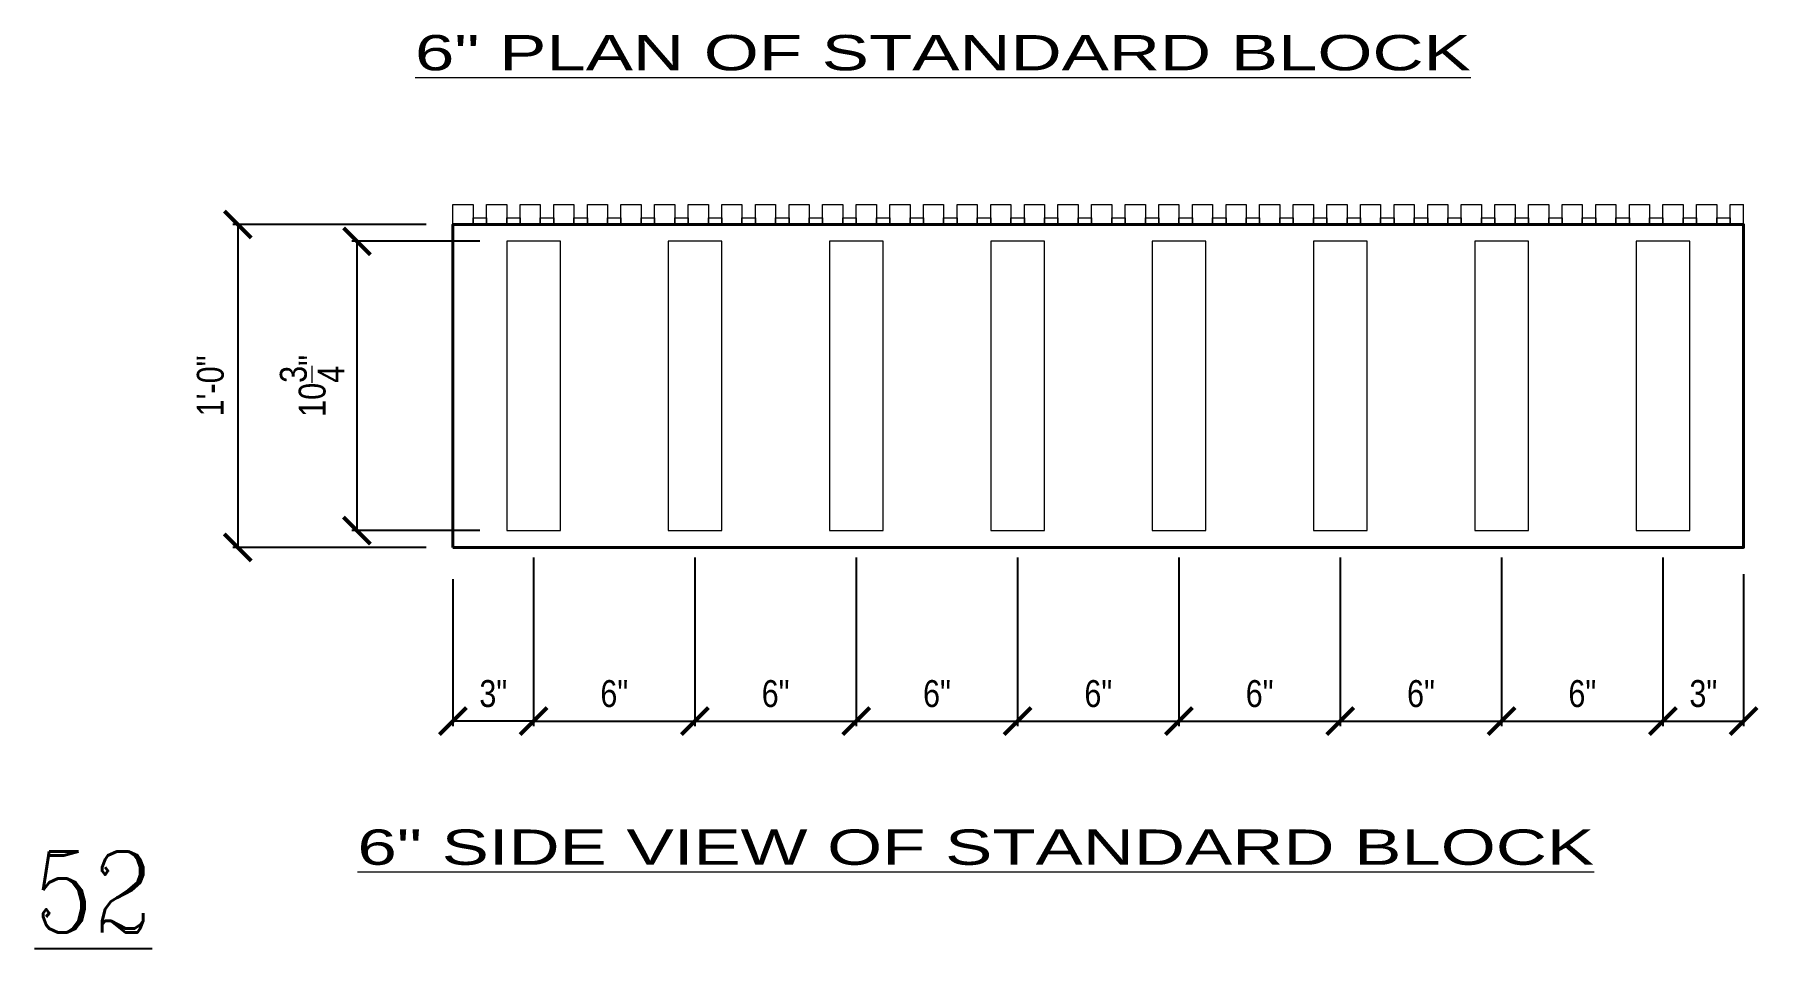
# Model space of a CAD drawing. Header units: inches. Extents: x 11.7 to 82.9, y 7.2 to 96.8.
# Drawn here: x 11.7 to 75.8, y 7.2 to 41.2 of the extents above; entities that cross this region are included whole.
import ezdxf

# ---------------------------------------------------------------- set-up
doc = ezdxf.new("R2010")
doc.units = ezdxf.units.IN
doc.header["$MEASUREMENT"] = 0
doc.layers.get('Defpoints').update_dxf_attribs({"color": 252})
for name, color, linetype, lineweight in [('2GB med', 7, 'Continuous', 20), ('3GB heavy', 1, 'Continuous', 40), ('DIM', 3, 'Continuous', 13), ('GB Dim', 3, 'Continuous', 13)]:
    doc.layers.add(name, color=color, linetype=linetype, lineweight=lineweight)
doc.styles.add('ARCHTITLE', font='archtitl.shx', dxfattribs={"width": 1.2})
doc.styles.add('ARCTEXT', font='arctext.shx', dxfattribs={"width": 0.85})
doc.styles.add('RomanC', font='romanc.shx', dxfattribs={"width": 0.85, "height": 5})
doc.dimstyles.new('ARCTEXT 1-1', dxfattribs={"dimscale": 0, "dimtxt": 1, "dimasz": 1, "dimexe": 0.1875, "dimexo": 1, "dimgap": 0.5, "dimtad": 1, "dimdec": 4, "dimzin": 3, "dimdsep": 46, "dimlunit": 4, "dimtxsty": 'ARCTEXT', "dimblk": 'ARCHTICK', "dimcen": 1, "dimclrd": 256, "dimclre": 256, "dimclrt": 256, "dimadec": 0, "dimazin": 0, "dimtfac": 1, "dimtdec": 4, "dimtofl": 0, "dimtmove": 2, "dimatfit": 3, "dimldrblk": 'arrow', "dimfxl": 1, "dimtolj": 1, "dimtzin": 0, "dimarcsym": 0})

# ---------------------------------------------------------------- blocks, each defined once
blk = doc.blocks.new('_ArchTick')
at = {"color": 0, "linetype": 'ByBlock', "const_width": 0.15}
blk.add_lwpolyline([(-0.5, -0.5), (0.5, 0.5)], dxfattribs=at)
blk = doc.blocks.new('*D38')
at = {"layer": 'Defpoints', "color": 0}
for p in [(30.224, 22.715), (36.224, 22.715), (36.224, 15.631)]:
    blk.add_point(p, dxfattribs=at)
at = {"layer": 'GB Dim', "lineweight": -2}
for p, q in [((30.224, 21.715), (30.224, 15.443)), ((36.224, 21.715), (36.224, 15.443)), ((30.224, 15.631), (36.224, 15.631))]:
    blk.add_line(p, q, dxfattribs=at)
at = {"layer": 'GB Dim', "lineweight": -2, "rotation": 180}
blk.add_blockref('_ArchTick', (30.224, 15.631), dxfattribs=at)
at = {"layer": 'GB Dim', "lineweight": -2}
blk.add_blockref('_ArchTick', (36.224, 15.631), dxfattribs=at)
at = {"layer": 'GB Dim', "insert": (33.224, 16.648), "char_height": 1, "attachment_point": 5, "style": 'ARCTEXT'}
blk.add_mtext('\\A1;6"', dxfattribs=at)
blk = doc.blocks.new('arrow')
at = {"layer": 'DIM'}
blk.add_hatch(color=253, dxfattribs=at).paths.add_polyline_path([(-2, 0.5), (-2, -0.5), (0, 0)])
at = {"layer": 'DIM', "lineweight": 9}
for points in [[(-2, 0.983), (-2, 0.5), (-2.469, 0.617)], [(0.374, 0.094), (0, 0)], [(0.374, -0.094), (0, 0)], [(-2, -0.983), (-2, -0.5), (-2.469, -0.617)]]:
    blk.add_lwpolyline(points, dxfattribs=at)
at = {"layer": 'DIM', "lineweight": 15}
blk.add_lwpolyline([(0, 0), (-2, -0.5), (-2, 0.5), (0, 0)], dxfattribs=at)
blk = doc.blocks.new('*D39')
at = {"layer": 'Defpoints', "color": 0}
for p in [(30.224, 22.715), (27.224, 21.903), (27.224, 15.631)]:
    blk.add_point(p, dxfattribs=at)
at = {"layer": 'GB Dim', "lineweight": -2}
for p, q in [((30.224, 21.715), (30.224, 15.443)), ((27.224, 20.903), (27.224, 15.443)), ((30.224, 15.631), (27.224, 15.631))]:
    blk.add_line(p, q, dxfattribs=at)
at = {"layer": 'GB Dim', "lineweight": -2, "rotation": 180}
blk.add_blockref('_ArchTick', (27.224, 15.631), dxfattribs=at)
at = {"layer": 'GB Dim', "lineweight": -2}
blk.add_blockref('_ArchTick', (30.224, 15.631), dxfattribs=at)
at = {"layer": 'GB Dim', "insert": (28.724, 16.648), "char_height": 1, "attachment_point": 5, "style": 'ARCTEXT'}
blk.add_mtext('\\A1;3"', dxfattribs=at)
blk = doc.blocks.new('*D40')
at = {"layer": 'Defpoints', "color": 0}
for p in [(27.224, 34.09), (19.224, 22.09), (27.224, 22.09)]:
    blk.add_point(p, dxfattribs=at)
at = {"layer": 'GB Dim', "lineweight": -2}
for p, q in [((26.224, 34.09), (19.036, 34.09)), ((19.224, 34.09), (19.224, 22.09)), ((26.224, 22.09), (19.036, 22.09))]:
    blk.add_line(p, q, dxfattribs=at)
for p, rotation in [((19.224, 34.09), 90), ((19.224, 22.09), 270)]:
    blk.add_blockref('_ArchTick', p, dxfattribs=dict(at, rotation=rotation))
at = {"layer": 'GB Dim', "insert": (18.207, 28.09), "char_height": 1, "attachment_point": 5, "rotation": 90, "style": 'ARCTEXT'}
blk.add_mtext('\\A1;1\'-0"', dxfattribs=at)
blk = doc.blocks.new('*D41')
at = {"layer": 'Defpoints', "color": 0}
for p in [(36.224, 22.715), (42.224, 22.715), (42.224, 15.631)]:
    blk.add_point(p, dxfattribs=at)
at = {"layer": 'GB Dim', "lineweight": -2}
for p, q in [((36.224, 21.715), (36.224, 15.443)), ((42.224, 21.715), (42.224, 15.443)), ((36.224, 15.631), (42.224, 15.631))]:
    blk.add_line(p, q, dxfattribs=at)
at = {"layer": 'GB Dim', "lineweight": -2, "rotation": 180}
blk.add_blockref('_ArchTick', (36.224, 15.631), dxfattribs=at)
at = {"layer": 'GB Dim', "lineweight": -2}
blk.add_blockref('_ArchTick', (42.224, 15.631), dxfattribs=at)
at = {"layer": 'GB Dim', "insert": (39.224, 16.648), "char_height": 1, "attachment_point": 5, "style": 'ARCTEXT'}
blk.add_mtext('\\A1;6"', dxfattribs=at)
blk = doc.blocks.new('*D42')
at = {"layer": 'Defpoints', "color": 0}
for p in [(42.224, 22.715), (48.224, 22.715), (48.224, 15.631)]:
    blk.add_point(p, dxfattribs=at)
at = {"layer": 'GB Dim', "lineweight": -2}
for p, q in [((42.224, 21.715), (42.224, 15.443)), ((48.224, 21.715), (48.224, 15.443)), ((42.224, 15.631), (48.224, 15.631))]:
    blk.add_line(p, q, dxfattribs=at)
at = {"layer": 'GB Dim', "lineweight": -2, "rotation": 180}
blk.add_blockref('_ArchTick', (42.224, 15.631), dxfattribs=at)
at = {"layer": 'GB Dim', "lineweight": -2}
blk.add_blockref('_ArchTick', (48.224, 15.631), dxfattribs=at)
at = {"layer": 'GB Dim', "insert": (45.224, 16.648), "char_height": 1, "attachment_point": 5, "style": 'ARCTEXT'}
blk.add_mtext('\\A1;6"', dxfattribs=at)
blk = doc.blocks.new('*D43')
at = {"layer": 'Defpoints', "color": 0}
for p in [(48.224, 22.715), (54.224, 22.715), (54.224, 15.631)]:
    blk.add_point(p, dxfattribs=at)
at = {"layer": 'GB Dim', "lineweight": -2}
for p, q in [((48.224, 21.715), (48.224, 15.443)), ((54.224, 21.715), (54.224, 15.443)), ((48.224, 15.631), (54.224, 15.631))]:
    blk.add_line(p, q, dxfattribs=at)
at = {"layer": 'GB Dim', "lineweight": -2, "rotation": 180}
blk.add_blockref('_ArchTick', (48.224, 15.631), dxfattribs=at)
at = {"layer": 'GB Dim', "lineweight": -2}
blk.add_blockref('_ArchTick', (54.224, 15.631), dxfattribs=at)
at = {"layer": 'GB Dim', "insert": (51.224, 16.648), "char_height": 1, "attachment_point": 5, "style": 'ARCTEXT'}
blk.add_mtext('\\A1;6"', dxfattribs=at)
blk = doc.blocks.new('*D44')
at = {"layer": 'Defpoints', "color": 0}
for p in [(54.224, 22.715), (60.224, 22.715), (60.224, 15.631)]:
    blk.add_point(p, dxfattribs=at)
at = {"layer": 'GB Dim', "lineweight": -2}
for p, q in [((54.224, 21.715), (54.224, 15.443)), ((60.224, 21.715), (60.224, 15.443)), ((54.224, 15.631), (60.224, 15.631))]:
    blk.add_line(p, q, dxfattribs=at)
at = {"layer": 'GB Dim', "lineweight": -2, "rotation": 180}
blk.add_blockref('_ArchTick', (54.224, 15.631), dxfattribs=at)
at = {"layer": 'GB Dim', "lineweight": -2}
blk.add_blockref('_ArchTick', (60.224, 15.631), dxfattribs=at)
at = {"layer": 'GB Dim', "insert": (57.224, 16.648), "char_height": 1, "attachment_point": 5, "style": 'ARCTEXT'}
blk.add_mtext('\\A1;6"', dxfattribs=at)
blk = doc.blocks.new('*D45')
at = {"layer": 'Defpoints', "color": 0}
for p in [(60.224, 22.715), (66.224, 22.715), (66.224, 15.631)]:
    blk.add_point(p, dxfattribs=at)
at = {"layer": 'GB Dim', "lineweight": -2}
for p, q in [((60.224, 21.715), (60.224, 15.443)), ((66.224, 21.715), (66.224, 15.443)), ((60.224, 15.631), (66.224, 15.631))]:
    blk.add_line(p, q, dxfattribs=at)
at = {"layer": 'GB Dim', "lineweight": -2, "rotation": 180}
blk.add_blockref('_ArchTick', (60.224, 15.631), dxfattribs=at)
at = {"layer": 'GB Dim', "lineweight": -2}
blk.add_blockref('_ArchTick', (66.224, 15.631), dxfattribs=at)
at = {"layer": 'GB Dim', "insert": (63.224, 16.648), "char_height": 1, "attachment_point": 5, "style": 'ARCTEXT'}
blk.add_mtext('\\A1;6"', dxfattribs=at)
blk = doc.blocks.new('*D46')
at = {"layer": 'Defpoints', "color": 0}
for p in [(66.224, 22.715), (72.224, 22.715), (72.224, 15.631)]:
    blk.add_point(p, dxfattribs=at)
at = {"layer": 'GB Dim', "lineweight": -2}
for p, q in [((66.224, 21.715), (66.224, 15.443)), ((72.224, 21.715), (72.224, 15.443)), ((66.224, 15.631), (72.224, 15.631))]:
    blk.add_line(p, q, dxfattribs=at)
at = {"layer": 'GB Dim', "lineweight": -2, "rotation": 180}
blk.add_blockref('_ArchTick', (66.224, 15.631), dxfattribs=at)
at = {"layer": 'GB Dim', "lineweight": -2}
blk.add_blockref('_ArchTick', (72.224, 15.631), dxfattribs=at)
at = {"layer": 'GB Dim', "insert": (69.224, 16.648), "char_height": 1, "attachment_point": 5, "style": 'ARCTEXT'}
blk.add_mtext('\\A1;6"', dxfattribs=at)
blk = doc.blocks.new('*D47')
at = {"layer": 'Defpoints', "color": 0}
for p in [(72.224, 22.715), (75.224, 22.09), (75.224, 15.631)]:
    blk.add_point(p, dxfattribs=at)
at = {"layer": 'GB Dim', "lineweight": -2}
for p, q in [((72.224, 21.715), (72.224, 15.443)), ((75.224, 21.09), (75.224, 15.443)), ((72.224, 15.631), (75.224, 15.631))]:
    blk.add_line(p, q, dxfattribs=at)
at = {"layer": 'GB Dim', "lineweight": -2, "rotation": 180}
blk.add_blockref('_ArchTick', (72.224, 15.631), dxfattribs=at)
at = {"layer": 'GB Dim', "lineweight": -2}
blk.add_blockref('_ArchTick', (75.224, 15.631), dxfattribs=at)
at = {"layer": 'GB Dim', "insert": (73.724, 16.648), "char_height": 1, "attachment_point": 5, "style": 'ARCTEXT'}
blk.add_mtext('\\A1;3"', dxfattribs=at)
blk = doc.blocks.new('*D48')
at = {"layer": 'Defpoints', "color": 0}
for p in [(29.224, 33.465), (23.655, 22.715), (29.224, 22.715)]:
    blk.add_point(p, dxfattribs=at)
at = {"layer": 'GB Dim', "lineweight": -2}
for p, q in [((28.224, 33.465), (23.467, 33.465)), ((23.655, 33.465), (23.655, 22.715)), ((28.224, 22.715), (23.467, 22.715))]:
    blk.add_line(p, q, dxfattribs=at)
for p, rotation in [((23.655, 33.465), 90), ((23.655, 22.715), 270)]:
    blk.add_blockref('_ArchTick', p, dxfattribs=dict(at, rotation=rotation))
at = {"layer": 'GB Dim', "insert": (21.988, 28.09), "char_height": 1, "attachment_point": 5, "rotation": 90, "style": 'ARCTEXT'}
blk.add_mtext('\\A1;10{\\H1.000000x;\\S3/4;}"', dxfattribs=at)

msp = doc.modelspace()

# ---------------------------------------------------------------- linework, layer by layer
at = {"layer": '2GB med', "color": 6}
msp.add_line((75.22386, 34.09002), (75.22386, 34.84002), dxfattribs=at)
for points in [[(27.22386, 34.84002), (27.97386, 34.84002), (27.97386, 34.09002), (27.22386, 34.09002)], [(28.47386, 34.84002), (29.22386, 34.84002), (29.22386, 34.09002), (28.47386, 34.09002)], [(29.72386, 34.84002), (30.47386, 34.84002), (30.47386, 34.09002), (29.72386, 34.09002)], [(30.97386, 34.84002), (31.72386, 34.84002), (31.72386, 34.09002), (30.97386, 34.09002)], [(32.22386, 34.84002), (32.97386, 34.84002), (32.97386, 34.09002), (32.22386, 34.09002)], [(33.47386, 34.84002), (34.22386, 34.84002), (34.22386, 34.09002), (33.47386, 34.09002)], [(34.72386, 34.84002), (35.47386, 34.84002), (35.47386, 34.09002), (34.72386, 34.09002)], [(35.97386, 34.84002), (36.72386, 34.84002), (36.72386, 34.09002), (35.97386, 34.09002)], [(37.22386, 34.84002), (37.97386, 34.84002), (37.97386, 34.09002), (37.22386, 34.09002)], [(38.47386, 34.84002), (39.22386, 34.84002), (39.22386, 34.09002), (38.47386, 34.09002)], [(39.72386, 34.84002), (40.47386, 34.84002), (40.47386, 34.09002), (39.72386, 34.09002)], [(40.97386, 34.84002), (41.72386, 34.84002), (41.72386, 34.09002), (40.97386, 34.09002)], [(42.22386, 34.84002), (42.97386, 34.84002), (42.97386, 34.09002), (42.22386, 34.09002)], [(43.47386, 34.84002), (44.22386, 34.84002), (44.22386, 34.09002), (43.47386, 34.09002)], [(44.72386, 34.84002), (45.47386, 34.84002), (45.47386, 34.09002), (44.72386, 34.09002)], [(45.97386, 34.84002), (46.72386, 34.84002), (46.72386, 34.09002), (45.97386, 34.09002)], [(47.22386, 34.84002), (47.97386, 34.84002), (47.97386, 34.09002), (47.22386, 34.09002)], [(48.47386, 34.84002), (49.22386, 34.84002), (49.22386, 34.09002), (48.47386, 34.09002)], [(49.72386, 34.84002), (50.47386, 34.84002), (50.47386, 34.09002), (49.72386, 34.09002)], [(50.97386, 34.84002), (51.72386, 34.84002), (51.72386, 34.09002), (50.97386, 34.09002)], [(52.22386, 34.84002), (52.97386, 34.84002), (52.97386, 34.09002), (52.22386, 34.09002)], [(53.47386, 34.84002), (54.22386, 34.84002), (54.22386, 34.09002), (53.47386, 34.09002)], [(54.72386, 34.84002), (55.47386, 34.84002), (55.47386, 34.09002), (54.72386, 34.09002)], [(55.97386, 34.84002), (56.72386, 34.84002), (56.72386, 34.09002), (55.97386, 34.09002)], [(57.22386, 34.84002), (57.97386, 34.84002), (57.97386, 34.09002), (57.22386, 34.09002)], [(58.47386, 34.84002), (59.22386, 34.84002), (59.22386, 34.09002), (58.47386, 34.09002)], [(59.72386, 34.84002), (60.47386, 34.84002), (60.47386, 34.09002), (59.72386, 34.09002)], [(60.97386, 34.84002), (61.72386, 34.84002), (61.72386, 34.09002), (60.97386, 34.09002)], [(62.22386, 34.84002), (62.97386, 34.84002), (62.97386, 34.09002), (62.22386, 34.09002)], [(63.47386, 34.84002), (64.22386, 34.84002), (64.22386, 34.09002), (63.47386, 34.09002)], [(64.72386, 34.84002), (65.47386, 34.84002), (65.47386, 34.09002), (64.72386, 34.09002)], [(65.97386, 34.84002), (66.72386, 34.84002), (66.72386, 34.09002), (65.97386, 34.09002)], [(67.22386, 34.84002), (67.97386, 34.84002), (67.97386, 34.09002), (67.22386, 34.09002)], [(68.47386, 34.84002), (69.22386, 34.84002), (69.22386, 34.09002), (68.47386, 34.09002)], [(69.72386, 34.84002), (70.47386, 34.84002), (70.47386, 34.09002), (69.72386, 34.09002)], [(70.97386, 34.84002), (71.72386, 34.84002), (71.72386, 34.09002), (70.97386, 34.09002)], [(72.22386, 34.84002), (72.97386, 34.84002), (72.97386, 34.09002), (72.22386, 34.09002)], [(73.47386, 34.84002), (74.22386, 34.84002), (74.22386, 34.09002), (73.47386, 34.09002)], [(27.97386, 34.34002), (28.47386, 34.34002), (28.47386, 34.09002), (27.97386, 34.09002)], [(29.22386, 34.34002), (29.72386, 34.34002), (29.72386, 34.09002), (29.22386, 34.09002)], [(30.47386, 34.34002), (30.97386, 34.34002), (30.97386, 34.09002), (30.47386, 34.09002)], [(31.72386, 34.34002), (32.22386, 34.34002), (32.22386, 34.09002), (31.72386, 34.09002)], [(32.97386, 34.34002), (33.47386, 34.34002), (33.47386, 34.09002), (32.97386, 34.09002)], [(34.22386, 34.34002), (34.72386, 34.34002), (34.72386, 34.09002), (34.22386, 34.09002)], [(35.47386, 34.34002), (35.97386, 34.34002), (35.97386, 34.09002), (35.47386, 34.09002)], [(36.72386, 34.34002), (37.22386, 34.34002), (37.22386, 34.09002), (36.72386, 34.09002)], [(37.97386, 34.34002), (38.47386, 34.34002), (38.47386, 34.09002), (37.97386, 34.09002)], [(39.22386, 34.34002), (39.72386, 34.34002), (39.72386, 34.09002), (39.22386, 34.09002)], [(40.47386, 34.34002), (40.97386, 34.34002), (40.97386, 34.09002), (40.47386, 34.09002)], [(41.72386, 34.34002), (42.22386, 34.34002), (42.22386, 34.09002), (41.72386, 34.09002)], [(42.97386, 34.34002), (43.47386, 34.34002), (43.47386, 34.09002), (42.97386, 34.09002)], [(44.22386, 34.34002), (44.72386, 34.34002), (44.72386, 34.09002), (44.22386, 34.09002)], [(45.47386, 34.34002), (45.97386, 34.34002), (45.97386, 34.09002), (45.47386, 34.09002)], [(46.72386, 34.34002), (47.22386, 34.34002), (47.22386, 34.09002), (46.72386, 34.09002)], [(47.97386, 34.34002), (48.47386, 34.34002), (48.47386, 34.09002), (47.97386, 34.09002)], [(49.22386, 34.34002), (49.72386, 34.34002), (49.72386, 34.09002), (49.22386, 34.09002)], [(50.47386, 34.34002), (50.97386, 34.34002), (50.97386, 34.09002), (50.47386, 34.09002)], [(51.72386, 34.34002), (52.22386, 34.34002), (52.22386, 34.09002), (51.72386, 34.09002)], [(52.97386, 34.34002), (53.47386, 34.34002), (53.47386, 34.09002), (52.97386, 34.09002)], [(54.22386, 34.34002), (54.72386, 34.34002), (54.72386, 34.09002), (54.22386, 34.09002)], [(55.47386, 34.34002), (55.97386, 34.34002), (55.97386, 34.09002), (55.47386, 34.09002)], [(56.72386, 34.34002), (57.22386, 34.34002), (57.22386, 34.09002), (56.72386, 34.09002)], [(57.97386, 34.34002), (58.47386, 34.34002), (58.47386, 34.09002), (57.97386, 34.09002)], [(59.22386, 34.34002), (59.72386, 34.34002), (59.72386, 34.09002), (59.22386, 34.09002)], [(60.47386, 34.34002), (60.97386, 34.34002), (60.97386, 34.09002), (60.47386, 34.09002)], [(61.72386, 34.34002), (62.22386, 34.34002), (62.22386, 34.09002), (61.72386, 34.09002)], [(62.97386, 34.34002), (63.47386, 34.34002), (63.47386, 34.09002), (62.97386, 34.09002)], [(64.22386, 34.34002), (64.72386, 34.34002), (64.72386, 34.09002), (64.22386, 34.09002)], [(65.47386, 34.34002), (65.97386, 34.34002), (65.97386, 34.09002), (65.47386, 34.09002)], [(66.72386, 34.34002), (67.22386, 34.34002), (67.22386, 34.09002), (66.72386, 34.09002)], [(67.97386, 34.34002), (68.47386, 34.34002), (68.47386, 34.09002), (67.97386, 34.09002)], [(69.22386, 34.34002), (69.72386, 34.34002), (69.72386, 34.09002), (69.22386, 34.09002)], [(70.47386, 34.34002), (70.97386, 34.34002), (70.97386, 34.09002), (70.47386, 34.09002)], [(71.72386, 34.34002), (72.22386, 34.34002), (72.22386, 34.09002), (71.72386, 34.09002)], [(72.97386, 34.34002), (73.47386, 34.34002), (73.47386, 34.09002), (72.97386, 34.09002)], [(74.22386, 34.34002), (74.72386, 34.34002), (74.72386, 34.09002), (74.22386, 34.09002)], [(29.22386, 22.71502), (31.22386, 22.71502), (31.22386, 33.46502), (29.22386, 33.46502)], [(35.22386, 22.71502), (37.22386, 22.71502), (37.22386, 33.46502), (35.22386, 33.46502)], [(41.22386, 22.71502), (43.22386, 22.71502), (43.22386, 33.46502), (41.22386, 33.46502)], [(47.22386, 22.71502), (49.22386, 22.71502), (49.22386, 33.46502), (47.22386, 33.46502)], [(53.22386, 22.71502), (55.22386, 22.71502), (55.22386, 33.46502), (53.22386, 33.46502)], [(59.22386, 22.71502), (61.22386, 22.71502), (61.22386, 33.46502), (59.22386, 33.46502)], [(65.22386, 22.71502), (67.22386, 22.71502), (67.22386, 33.46502), (65.22386, 33.46502)], [(71.22386, 22.71502), (73.22386, 22.71502), (73.22386, 33.46502), (71.22386, 33.46502)]]:
    msp.add_lwpolyline(points, close=True, dxfattribs=at)
msp.add_lwpolyline([(75.22386, 34.09002), (74.72386, 34.09002), (74.72386, 34.84002), (75.22386, 34.84002)], dxfattribs=at)
at = {"layer": '3GB heavy', "color": 1}
msp.add_lwpolyline([(27.22386, 22.09002), (75.22386, 22.09002), (75.22386, 34.09002), (27.22386, 34.09002)], close=True, dxfattribs=at)

# ---------------------------------------------------------------- texts
at = {"layer": 'Defpoints', "insert": (13.84855, 10.77736), "char_height": 3, "width": 90.08, "attachment_point": 2, "style": 'RomanC'}
msp.add_mtext('{\\L52\\P}\\P            ', dxfattribs=at)
at = {"layer": 'GB Dim', "color": 3, "style": 'ARCHTITLE', "width": 1.5}
for s, p in [('%%U6" PLAN OF STANDARD BLOCK', (25.81382, 39.82172)), ('%%U6" SIDE VIEW OF STANDARD BLOCK', (23.6738, 10.28894))]:
    msp.add_text(s, height=1.3125, dxfattribs=at).set_placement(p)

# ---------------------------------------------------------------- dimensions: what is measured, and where the dimension line sits
at = {"layer": 'GB Dim'}
for base, p1, p2, picture, middle in [((19.22386, 22.09002), (27.22386, 34.09002), (27.22386, 22.09002), '*D40', (18.20662, 28.09002)), ((23.65495, 22.71502), (29.22386, 33.46502), (29.22386, 22.71502), '*D48', (21.98829, 28.09002))]:
    dim = msp.add_linear_dim(base=base, p1=p1, p2=p2, angle=90, dimstyle='ARCTEXT 1-1', override={"dimscale": 1}, dxfattribs=at)
    dim.commit()
    dim.dimension.update_dxf_attribs({"geometry": picture, "text_midpoint": middle})
for base, p1, p2, picture, middle in [((27.22386, 15.63099), (30.22386, 22.71502), (27.22386, 21.90252), '*D39', (28.72386, 16.64823)), ((36.22386, 15.63099), (30.22386, 22.71502), (36.22386, 22.71502), '*D38', (33.22386, 16.64823)), ((42.22386, 15.63099), (36.22386, 22.71502), (42.22386, 22.71502), '*D41', (39.22386, 16.64823)), ((48.22386, 15.63099), (42.22386, 22.71502), (48.22386, 22.71502), '*D42', (45.22386, 16.64823)), ((54.22386, 15.63099), (48.22386, 22.71502), (54.22386, 22.71502), '*D43', (51.22386, 16.64823)), ((60.22386, 15.63099), (54.22386, 22.71502), (60.22386, 22.71502), '*D44', (57.22386, 16.64823)), ((66.22386, 15.63099), (60.22386, 22.71502), (66.22386, 22.71502), '*D45', (63.22386, 16.64823)), ((72.22386, 15.63099), (66.22386, 22.71502), (72.22386, 22.71502), '*D46', (69.22386, 16.64823)), ((75.22386, 15.63099), (72.22386, 22.71502), (75.22386, 22.09002), '*D47', (73.72386, 16.64823))]:
    dim = msp.add_linear_dim(base=base, p1=p1, p2=p2, dimstyle='ARCTEXT 1-1', override={"dimscale": 1}, dxfattribs=at)
    dim.commit()
    dim.dimension.update_dxf_attribs({"geometry": picture, "text_midpoint": middle})

doc.saveas('drawing.dxf')
